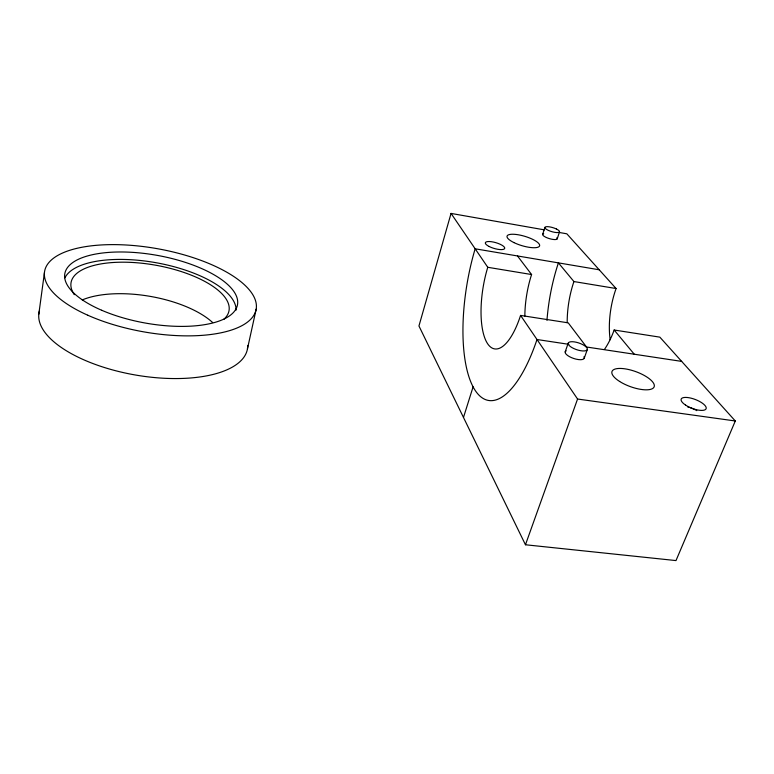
<?xml version="1.0" encoding="UTF-8"?>
<svg xmlns="http://www.w3.org/2000/svg" width="774" height="774" viewBox="0 0 774 774"><rect width="100%" height="100%" fill="white"/><g stroke="black" fill="none" stroke-linecap="round" stroke-linejoin="round"><path stroke-width="1.16" d="M38.797 314.225L44.457 272.545M247.428 348.929L256.175 309.184M544.383 229.859L451.048 213.421L418.947 325.98L525.459 544.761L675.992 560.579L735.3 420.979L659.845 337.145L614.159 330.014A58.273 25.648 -80 0 1 604.417 349.471M463.481 417.457L473.098 386.836M542.651 234.396L544.896 227.43M557.232 238.818L559.515 231.852M565.194 351.86L568.203 343.163M584.206 358.294L587.292 349.587A10.072 3.531 18.6 0 0 574.056 341.847A10.072 3.531 18.6 0 0 571.928 347.574A10.072 3.531 18.6 0 0 587.292 349.587M525.459 544.761L577.568 399.026L520.573 315.415A59.453 21.595 -80.4 0 1 487.678 343.811A59.453 21.595 -80.4 0 1 487.765 267.291L451.048 213.421M577.568 399.026L735.3 420.979M568.842 344.324L537.001 339.515A111.843 40.761 -80.3 0 1 475.546 390.947A111.843 40.761 -80.3 0 1 475.159 248.793L599.202 269.778M681.662 361.39L586.528 347.004L568.213 322.845L520.573 315.415M487.765 267.291L531.583 274.538A58.853 23.684 -80.2 0 0 524.849 316.082M546.966 320.349A109.598 48.394 -80 0 1 558.412 262.87L573.921 281.552L616.085 288.528A57.692 27.564 -79.8 0 0 610.154 339.718M559.737 232.558L566.829 233.806L616.085 288.528M614.159 330.014L634.254 354.221M517.487 255.952L531.583 274.538M247.738 345.465A105.767 44.853 9.8 0 1 136.814 375.245A105.767 44.853 9.8 0 1 39.493 310.703M64.919 277.827A87.452 34.791 10.1 0 1 158.06 263.083A87.452 34.791 10.1 0 1 236.099 310.113M74.275 294.681A80.215 31.898 10.1 0 1 153.184 264.776A80.215 31.898 10.1 0 1 223.705 319.439M82.257 299.925A79.2 33.543 9.8 0 1 212.618 322.506M583.964 356.756A10.043 3.589 18.7 0 1 573.766 358.497A10.043 3.589 18.7 0 1 566.133 350.864M556.864 237.773A7.624 2.119 16.8 0 1 554.445 239.563A7.624 2.119 16.8 0 1 545.941 237.318L545.699 237.202A7.624 2.119 16.8 0 1 543.677 233.709M567.197 322.69A58.273 25.648 -80 0 1 573.921 281.552M687.622 406.911A13.322 4.779 21.2 0 1 689.334 407.395M690.205 407.675A13.322 4.779 21.2 0 1 695.245 409.794M696.029 410.21A13.322 4.779 21.2 0 1 696.774 410.636M556.419 229.007L556.177 228.891A7.643 2.08 16.8 0 0 546.134 226.714A7.643 2.08 16.8 0 0 547.963 230.207L548.205 230.313A7.643 2.08 16.8 0 0 558.296 232.51A7.643 2.08 16.8 0 0 556.419 229.007M101.704 310.268A87.723 34.356 10.2 0 0 237.405 305.179A87.723 34.356 10.2 0 0 114.378 252.092A87.723 34.356 10.2 0 0 101.704 310.268M87.752 315.212A107.46 42.135 10.2 0 0 255.807 310.78A107.46 42.135 10.2 0 0 107.644 244.69A107.46 42.135 10.2 0 0 87.752 315.212M619.635 381.466A22.417 7.972 19.9 0 0 654.069 387A22.417 7.972 19.9 0 0 625.566 368.927A22.417 7.972 19.9 0 0 619.635 381.466M685.541 405.063A13.371 4.712 21 0 0 706.043 408.885A13.371 4.712 21 0 0 689.324 397.788A13.371 4.712 21 0 0 685.541 405.063M513.955 242.601A16.97 4.886 16.6 0 0 539.604 245.842A16.97 4.886 16.6 0 0 516.471 234.512A16.97 4.886 16.6 0 0 513.955 242.601M489.11 246.48A10.072 3.009 16.3 0 0 504.658 248.522A10.072 3.009 16.3 0 0 491.345 241.701A10.072 3.009 16.3 0 0 489.11 246.48"/></g></svg>
